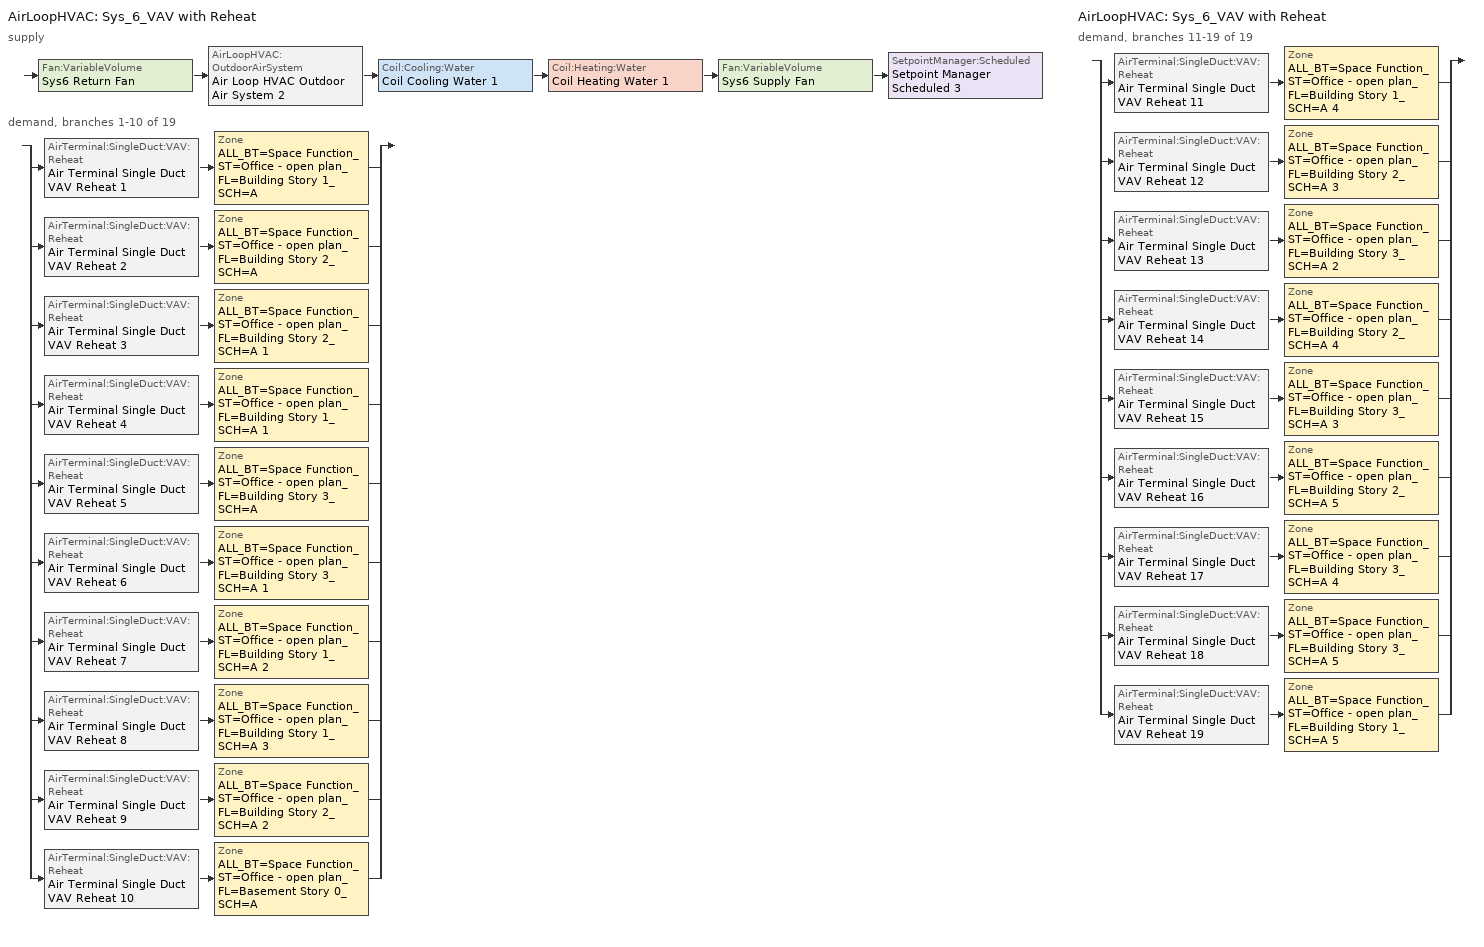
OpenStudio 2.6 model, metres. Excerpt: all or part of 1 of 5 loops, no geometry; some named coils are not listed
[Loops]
AirLoopHVAC 'Sys_6_VAV with Reheat'
 supply: Fan:VariableVolume 'Sys6 Return Fan' > AirLoopHVAC:OutdoorAirSystem 'Air Loop HVAC Outdoor Air System 2' > Coil:Cooling:Water 'Coil Cooling Water 1' > Coil:Heating:Water 'Coil Heating Water 1' > Fan:VariableVolume 'Sys6 Supply Fan' > SetpointManager:Scheduled 'Setpoint Manager Scheduled 3'
 demand, branches 1-10 of 19: split
  | AirTerminal:SingleDuct:VAV:Reheat 'Air Terminal Single Duct VAV Reheat 1' > Zone 'ALL_BT=Space Function_ST=Office - open plan_FL=Building Story 1_SCH=A'
  | AirTerminal:SingleDuct:VAV:Reheat 'Air Terminal Single Duct VAV Reheat 2' > Zone 'ALL_BT=Space Function_ST=Office - open plan_FL=Building Story 2_SCH=A'
  | AirTerminal:SingleDuct:VAV:Reheat 'Air Terminal Single Duct VAV Reheat 3' > Zone 'ALL_BT=Space Function_ST=Office - open plan_FL=Building Story 2_SCH=A 1'
  | AirTerminal:SingleDuct:VAV:Reheat 'Air Terminal Single Duct VAV Reheat 4' > Zone 'ALL_BT=Space Function_ST=Office - open plan_FL=Building Story 1_SCH=A 1'
  | AirTerminal:SingleDuct:VAV:Reheat 'Air Terminal Single Duct VAV Reheat 5' > Zone 'ALL_BT=Space Function_ST=Office - open plan_FL=Building Story 3_SCH=A'
  | AirTerminal:SingleDuct:VAV:Reheat 'Air Terminal Single Duct VAV Reheat 6' > Zone 'ALL_BT=Space Function_ST=Office - open plan_FL=Building Story 3_SCH=A 1'
  | AirTerminal:SingleDuct:VAV:Reheat 'Air Terminal Single Duct VAV Reheat 7' > Zone 'ALL_BT=Space Function_ST=Office - open plan_FL=Building Story 1_SCH=A 2'
  | AirTerminal:SingleDuct:VAV:Reheat 'Air Terminal Single Duct VAV Reheat 8' > Zone 'ALL_BT=Space Function_ST=Office - open plan_FL=Building Story 1_SCH=A 3'
  | AirTerminal:SingleDuct:VAV:Reheat 'Air Terminal Single Duct VAV Reheat 9' > Zone 'ALL_BT=Space Function_ST=Office - open plan_FL=Building Story 2_SCH=A 2'
  | AirTerminal:SingleDuct:VAV:Reheat 'Air Terminal Single Duct VAV Reheat 10' > Zone 'ALL_BT=Space Function_ST=Office - open plan_FL=Basement Story 0_SCH=A'
AirLoopHVAC 'Sys_6_VAV with Reheat'
 demand, branches 11-19 of 19: split
  | AirTerminal:SingleDuct:VAV:Reheat 'Air Terminal Single Duct VAV Reheat 11' > Zone 'ALL_BT=Space Function_ST=Office - open plan_FL=Building Story 1_SCH=A 4'
  | AirTerminal:SingleDuct:VAV:Reheat 'Air Terminal Single Duct VAV Reheat 12' > Zone 'ALL_BT=Space Function_ST=Office - open plan_FL=Building Story 2_SCH=A 3'
  | AirTerminal:SingleDuct:VAV:Reheat 'Air Terminal Single Duct VAV Reheat 13' > Zone 'ALL_BT=Space Function_ST=Office - open plan_FL=Building Story 3_SCH=A 2'
  | AirTerminal:SingleDuct:VAV:Reheat 'Air Terminal Single Duct VAV Reheat 14' > Zone 'ALL_BT=Space Function_ST=Office - open plan_FL=Building Story 2_SCH=A 4'
  | AirTerminal:SingleDuct:VAV:Reheat 'Air Terminal Single Duct VAV Reheat 15' > Zone 'ALL_BT=Space Function_ST=Office - open plan_FL=Building Story 3_SCH=A 3'
  | AirTerminal:SingleDuct:VAV:Reheat 'Air Terminal Single Duct VAV Reheat 16' > Zone 'ALL_BT=Space Function_ST=Office - open plan_FL=Building Story 2_SCH=A 5'
  | AirTerminal:SingleDuct:VAV:Reheat 'Air Terminal Single Duct VAV Reheat 17' > Zone 'ALL_BT=Space Function_ST=Office - open plan_FL=Building Story 3_SCH=A 4'
  | AirTerminal:SingleDuct:VAV:Reheat 'Air Terminal Single Duct VAV Reheat 18' > Zone 'ALL_BT=Space Function_ST=Office - open plan_FL=Building Story 3_SCH=A 5'
  | AirTerminal:SingleDuct:VAV:Reheat 'Air Terminal Single Duct VAV Reheat 19' > Zone 'ALL_BT=Space Function_ST=Office - open plan_FL=Building Story 1_SCH=A 5'
[Sizing:Zone] Zone Cooling Design Supply Air Temperature Input Method=SupplyAirTemperature; Zone Cooling Design Supply Air Temperature {C}=13; Zone Cooling Design Supply Air Temperature Difference {deltaC}=11.11; Zone Heating Design Supply Air Temperature Input Method=SupplyAirTemperature; Zone Heating Design Supply Air Temperature {C}=43; Zone Heating Design Supply Air Temperature Difference {deltaC}=11.11; Zone Cooling Design Supply Air Humidity Ratio {kg-H2O/kg-air}=0.0085; Zone Heating Design Supply Air Humidity Ratio {kg-H2O/kg-air}=0.008; Zone Heating Sizing Factor=1.3; Zone Cooling Sizing Factor=1.1; Cooling Design Air Flow Method=DesignDay; Heating Design Air Flow Method=DesignDay; Account for Dedicated Outdoor Air System=No; Dedicated Outdoor Air System Control Strategy=NeutralSupplyAir; Dedicated Outdoor Air Low Setpoint Temperature for Design {C}=autosize; Dedicated Outdoor Air High Setpoint Temperature for Design {C}=autosize
ALL_BT=Space Function_ST=Office - open plan_FL=Building Story 1_SCH=A; ALL_BT=Space Function_ST=Office - open plan_FL=Building Story 2_SCH=A; ALL_BT=Space Function_ST=Office - open plan_FL=Building Story 2_SCH=A 1; ALL_BT=Space Function_ST=Office - open plan_FL=Building Story 1_SCH=A 1; ALL_BT=Space Function_ST=Office - open plan_FL=Building Story 3_SCH=A; ALL_BT=Space Function_ST=Office - open plan_FL=Building Story 3_SCH=A 1; ALL_BT=Space Function_ST=Office - open plan_FL=Building Story 1_SCH=A 2; ALL_BT=Space Function_ST=Office - open plan_FL=Building Story 1_SCH=A 3; ALL_BT=Space Function_ST=Office - open plan_FL=Building Story 2_SCH=A 2; ALL_BT=Space Function_ST=Office - open plan_FL=Basement Story 0_SCH=A; ALL_BT=Space Function_ST=Office - open plan_FL=Building Story 1_SCH=A 4; ALL_BT=Space Function_ST=Office - open plan_FL=Building Story 2_SCH=A 3; ALL_BT=Space Function_ST=Office - open plan_FL=Building Story 3_SCH=A 2; ALL_BT=Space Function_ST=Office - open plan_FL=Building Story 2_SCH=A 4; ALL_BT=Space Function_ST=Office - open plan_FL=Building Story 3_SCH=A 3; ALL_BT=Space Function_ST=Office - open plan_FL=Building Story 2_SCH=A 5; ALL_BT=Space Function_ST=Office - open plan_FL=Building Story 3_SCH=A 4; ALL_BT=Space Function_ST=Office - open plan_FL=Building Story 3_SCH=A 5; ALL_BT=Space Function_ST=Office - open plan_FL=Building Story 1_SCH=A 5
[Zone equipment]
ALL_BT=Space Function_ST=Office - open plan_FL=Building Story 1_SCH=A: Air Terminal Single Duct VAV Reheat 1, Zone HVAC Baseboard Convective Water 2
ALL_BT=Space Function_ST=Office - open plan_FL=Building Story 2_SCH=A: Air Terminal Single Duct VAV Reheat 2, Zone HVAC Baseboard Convective Water 3
ALL_BT=Space Function_ST=Office - open plan_FL=Building Story 2_SCH=A 1: Air Terminal Single Duct VAV Reheat 3, Zone HVAC Baseboard Convective Water 4
ALL_BT=Space Function_ST=Office - open plan_FL=Building Story 1_SCH=A 1: Air Terminal Single Duct VAV Reheat 4, Zone HVAC Baseboard Convective Water 5
ALL_BT=Space Function_ST=Office - open plan_FL=Building Story 3_SCH=A: Air Terminal Single Duct VAV Reheat 5, Zone HVAC Baseboard Convective Water 6
ALL_BT=Space Function_ST=Office - open plan_FL=Building Story 3_SCH=A 1: Air Terminal Single Duct VAV Reheat 6, Zone HVAC Baseboard Convective Water 7
ALL_BT=Space Function_ST=Office - open plan_FL=Building Story 1_SCH=A 2: Air Terminal Single Duct VAV Reheat 7, Zone HVAC Baseboard Convective Water 8
ALL_BT=Space Function_ST=Office - open plan_FL=Building Story 1_SCH=A 3: Air Terminal Single Duct VAV Reheat 8, Zone HVAC Baseboard Convective Water 9
ALL_BT=Space Function_ST=Office - open plan_FL=Building Story 2_SCH=A 2: Air Terminal Single Duct VAV Reheat 9, Zone HVAC Baseboard Convective Water 10
ALL_BT=Space Function_ST=Office - open plan_FL=Basement Story 0_SCH=A: Air Terminal Single Duct VAV Reheat 10, Zone HVAC Baseboard Convective Water 11
ALL_BT=Space Function_ST=Office - open plan_FL=Building Story 1_SCH=A 4: Air Terminal Single Duct VAV Reheat 11, Zone HVAC Baseboard Convective Water 12
ALL_BT=Space Function_ST=Office - open plan_FL=Building Story 2_SCH=A 3: Air Terminal Single Duct VAV Reheat 12, Zone HVAC Baseboard Convective Water 13
ALL_BT=Space Function_ST=Office - open plan_FL=Building Story 3_SCH=A 2: Air Terminal Single Duct VAV Reheat 13, Zone HVAC Baseboard Convective Water 14
ALL_BT=Space Function_ST=Office - open plan_FL=Building Story 2_SCH=A 4: Air Terminal Single Duct VAV Reheat 14, Zone HVAC Baseboard Convective Water 15
ALL_BT=Space Function_ST=Office - open plan_FL=Building Story 3_SCH=A 3: Air Terminal Single Duct VAV Reheat 15, Zone HVAC Baseboard Convective Water 16
ALL_BT=Space Function_ST=Office - open plan_FL=Building Story 2_SCH=A 5: Air Terminal Single Duct VAV Reheat 16, Zone HVAC Baseboard Convective Water 17
ALL_BT=Space Function_ST=Office - open plan_FL=Building Story 3_SCH=A 4: Air Terminal Single Duct VAV Reheat 17, Zone HVAC Baseboard Convective Water 18
ALL_BT=Space Function_ST=Office - open plan_FL=Building Story 3_SCH=A 5: Air Terminal Single Duct VAV Reheat 18, Zone HVAC Baseboard Convective Water 19
ALL_BT=Space Function_ST=Office - open plan_FL=Building Story 1_SCH=A 5: Air Terminal Single Duct VAV Reheat 19, Zone HVAC Baseboard Convective Water 20
[AirLoopHVAC]
Sys_6_VAV with Reheat: Availability Schedule=Always On Discrete; Design Supply Air Flow Rate {m3/s}=AutoSize
[Sizing:System]
Sys_6_VAV with Reheat: Type of Load to Size On=Sensible; Design Outdoor Air Flow Rate {m3/s}=Autosize; Minimum System Air Flow Ratio=0.3; Preheat Design Temperature {C}=7; Preheat Design Humidity Ratio {kg-H2O/kg-Air}=0.008; Precool Design Temperature {C}=13; Precool Design Humidity Ratio {kg-H2O/kg-Air}=0.008; Central Cooling Design Supply Air Temperature {C}=13; Central Heating Design Supply Air Temperature {C}=13.1; Sizing Option=NonCoincident; 100% Outdoor Air in Cooling=No; 100% Outdoor Air in Heating=No; Central Cooling Design Supply Air Humidity Ratio {kg-H2O/kg-Air}=0.0085; Central Heating Design Supply Air Humidity Ratio {kg-H2O/kg-Air}=0.008; Cooling Design Air Flow Method=DesignDay; Cooling Design Air Flow Rate {m3/s}=0; Heating Design Air Flow Method=DesignDay; Heating Design Air Flow Rate {m3/s}=0; System Outdoor Air Method=ZoneSum; Zone Maximum Outdoor Air Fraction=1; Cooling Supply Air Flow Rate Per Floor Area {m3/s-m2}=0.00996765; Cooling Fraction of Autosized Cooling Supply Air Flow Rate=1; Cooling Supply Air Flow Rate Per Unit Cooling Capacity {m3/s-W}=3.94755e-05; Heating Supply Air Flow Rate Per Floor Area {m3/s-m2}=0.00996765; Heating Fraction of Autosized Heating Supply Air Flow Rate=1; Heating Fraction of Autosized Cooling Supply Air Flow Rate=1; Heating Supply Air Flow Rate Per Unit Heating Capacity {m3/s-W}=3.15882e-05; Cooling Design Capacity Method=CoolingDesignCapacity; Cooling Design Capacity {W}=autosize; Cooling Design Capacity Per Floor Area {W/m2}=234.7; Fraction of Autosized Cooling Design Capacity=1; Heating Design Capacity Method=HeatingDesignCapacity; Heating Design Capacity {W}=autosize; Heating Design Capacity Per Floor Area {W/m2}=157; Fraction of Autosized Heating Design Capacity=1; Central Cooling Capacity Control Method=OnOff
[Controller:OutdoorAir]
Controller Outdoor Air 2: Minimum Outdoor Air Flow Rate {m3/s}=autosize; Maximum Outdoor Air Flow Rate {m3/s}=Autosize; Economizer Control Type=NoEconomizer; Economizer Control Action Type=ModulateFlow; Economizer Maximum Limit Dry-Bulb Temperature {C}=28; Economizer Maximum Limit Enthalpy {J/kg}=64000; Economizer Minimum Limit Dry-Bulb Temperature {C}=-100; Lockout Type=NoLockout; Minimum Limit Type=FixedMinimum; Controller Mechanical Ventilation=Controller Mechanical Ventilation 2; High Humidity Control=No; Heat Recovery Bypass Control Type=BypassWhenWithinEconomizerLimits
[Controller:MechanicalVentilation]
Controller Mechanical Ventilation 2: Availability Schedule=Always On Discrete; System Outdoor Air Method=ZoneSum
[AirLoopHVAC:OutdoorAirSystem]
Air Loop HVAC Outdoor Air System 2: Controller=Controller Outdoor Air 2
[SetpointManager:Scheduled]
Setpoint Manager Scheduled 3: Control Variable=Temperature; Schedule=Supply Air Temp
[Fan:VariableVolume] Availability Schedule=Always On Discrete; Fan Efficiency=0.6045; Pressure Rise {Pa}=1017.592; Maximum Flow Rate {m3/s}=Autosize; Fan Power Minimum Flow Rate Input Method=FixedFlowRate; Fan Power Minimum Flow Fraction=0; Fan Power Minimum Air Flow Rate {m3/s}=0; Motor Efficiency=0.93; Motor In Airstream Fraction=1; Fan Power Coefficient 1=0.0407599; Fan Power Coefficient 2=0.088045; Fan Power Coefficient 3=-0.0729261; Fan Power Coefficient 4=0.94374; Fan Power Coefficient 5=0
Sys6 Supply Fan; Sys6 Return Fan
[AirTerminal:SingleDuct:VAV:Reheat] Availability Schedule=Always On Discrete; Maximum Air Flow Rate {m3/s}=AutoSize; Zone Minimum Air Flow Input Method=Constant; Constant Minimum Air Flow Fraction=0.3; Maximum Hot Water or Steam Flow Rate {m3/s}=AutoSize; Minimum Hot Water or Steam Flow Rate {m3/s}=0; Convergence Tolerance=0.001; Damper Heating Action=Normal; Maximum Flow per Zone Floor Area During Reheat {m3/s-m2}=AutoSize; Maximum Flow Fraction During Reheat=AutoSize; Maximum Reheat Air Temperature {C}=43; Control For Outdoor Air=No
Name | Fixed Minimum Air Flow Rate {m3/s} | Reheat Coil
Air Terminal Single Duct VAV Reheat 1 | 4.99224 | Coil Heating Water 2
Air Terminal Single Duct VAV Reheat 2 | 0.0724055 | Coil Heating Water 3
Air Terminal Single Duct VAV Reheat 3 | 0.626839 | Coil Heating Water 4
Air Terminal Single Duct VAV Reheat 4 | 0.626826 | Coil Heating Water 5
Air Terminal Single Duct VAV Reheat 5 | 0.0724055 | Coil Heating Water 6
Air Terminal Single Duct VAV Reheat 6 | 0.626826 | Coil Heating Water 7
Air Terminal Single Duct VAV Reheat 7 | 0.0724055 | Coil Heating Water 8
Air Terminal Single Duct VAV Reheat 8 | 0.40395 | Coil Heating Water 9
Air Terminal Single Duct VAV Reheat 9 | 0.40395 | Coil Heating Water 10
Air Terminal Single Duct VAV Reheat 10 | 1.56736 | Coil Heating Water 11
Air Terminal Single Duct VAV Reheat 11 | 0.626839 | Coil Heating Water 12
Air Terminal Single Duct VAV Reheat 12 | 0.626826 | Coil Heating Water 13
Air Terminal Single Duct VAV Reheat 13 | 0.40395 | Coil Heating Water 14
Air Terminal Single Duct VAV Reheat 14 | 4.99224 | Coil Heating Water 15
Air Terminal Single Duct VAV Reheat 15 | 0.626839 | Coil Heating Water 16
Air Terminal Single Duct VAV Reheat 16 | 0.40395 | Coil Heating Water 17
Air Terminal Single Duct VAV Reheat 17 | 4.99224 | Coil Heating Water 18
Air Terminal Single Duct VAV Reheat 18 | 0.40395 | Coil Heating Water 19
Air Terminal Single Duct VAV Reheat 19 | 0.40395 | Coil Heating Water 20
[Schedule:Ruleset]
Supply Air Temp: Default Day Schedule=Supply Air Temp Default
[Schedule:Day]
Supply Air Temp Default: 24, 0, 13
[Schedule:Constant]
Always On Discrete: Value=1
